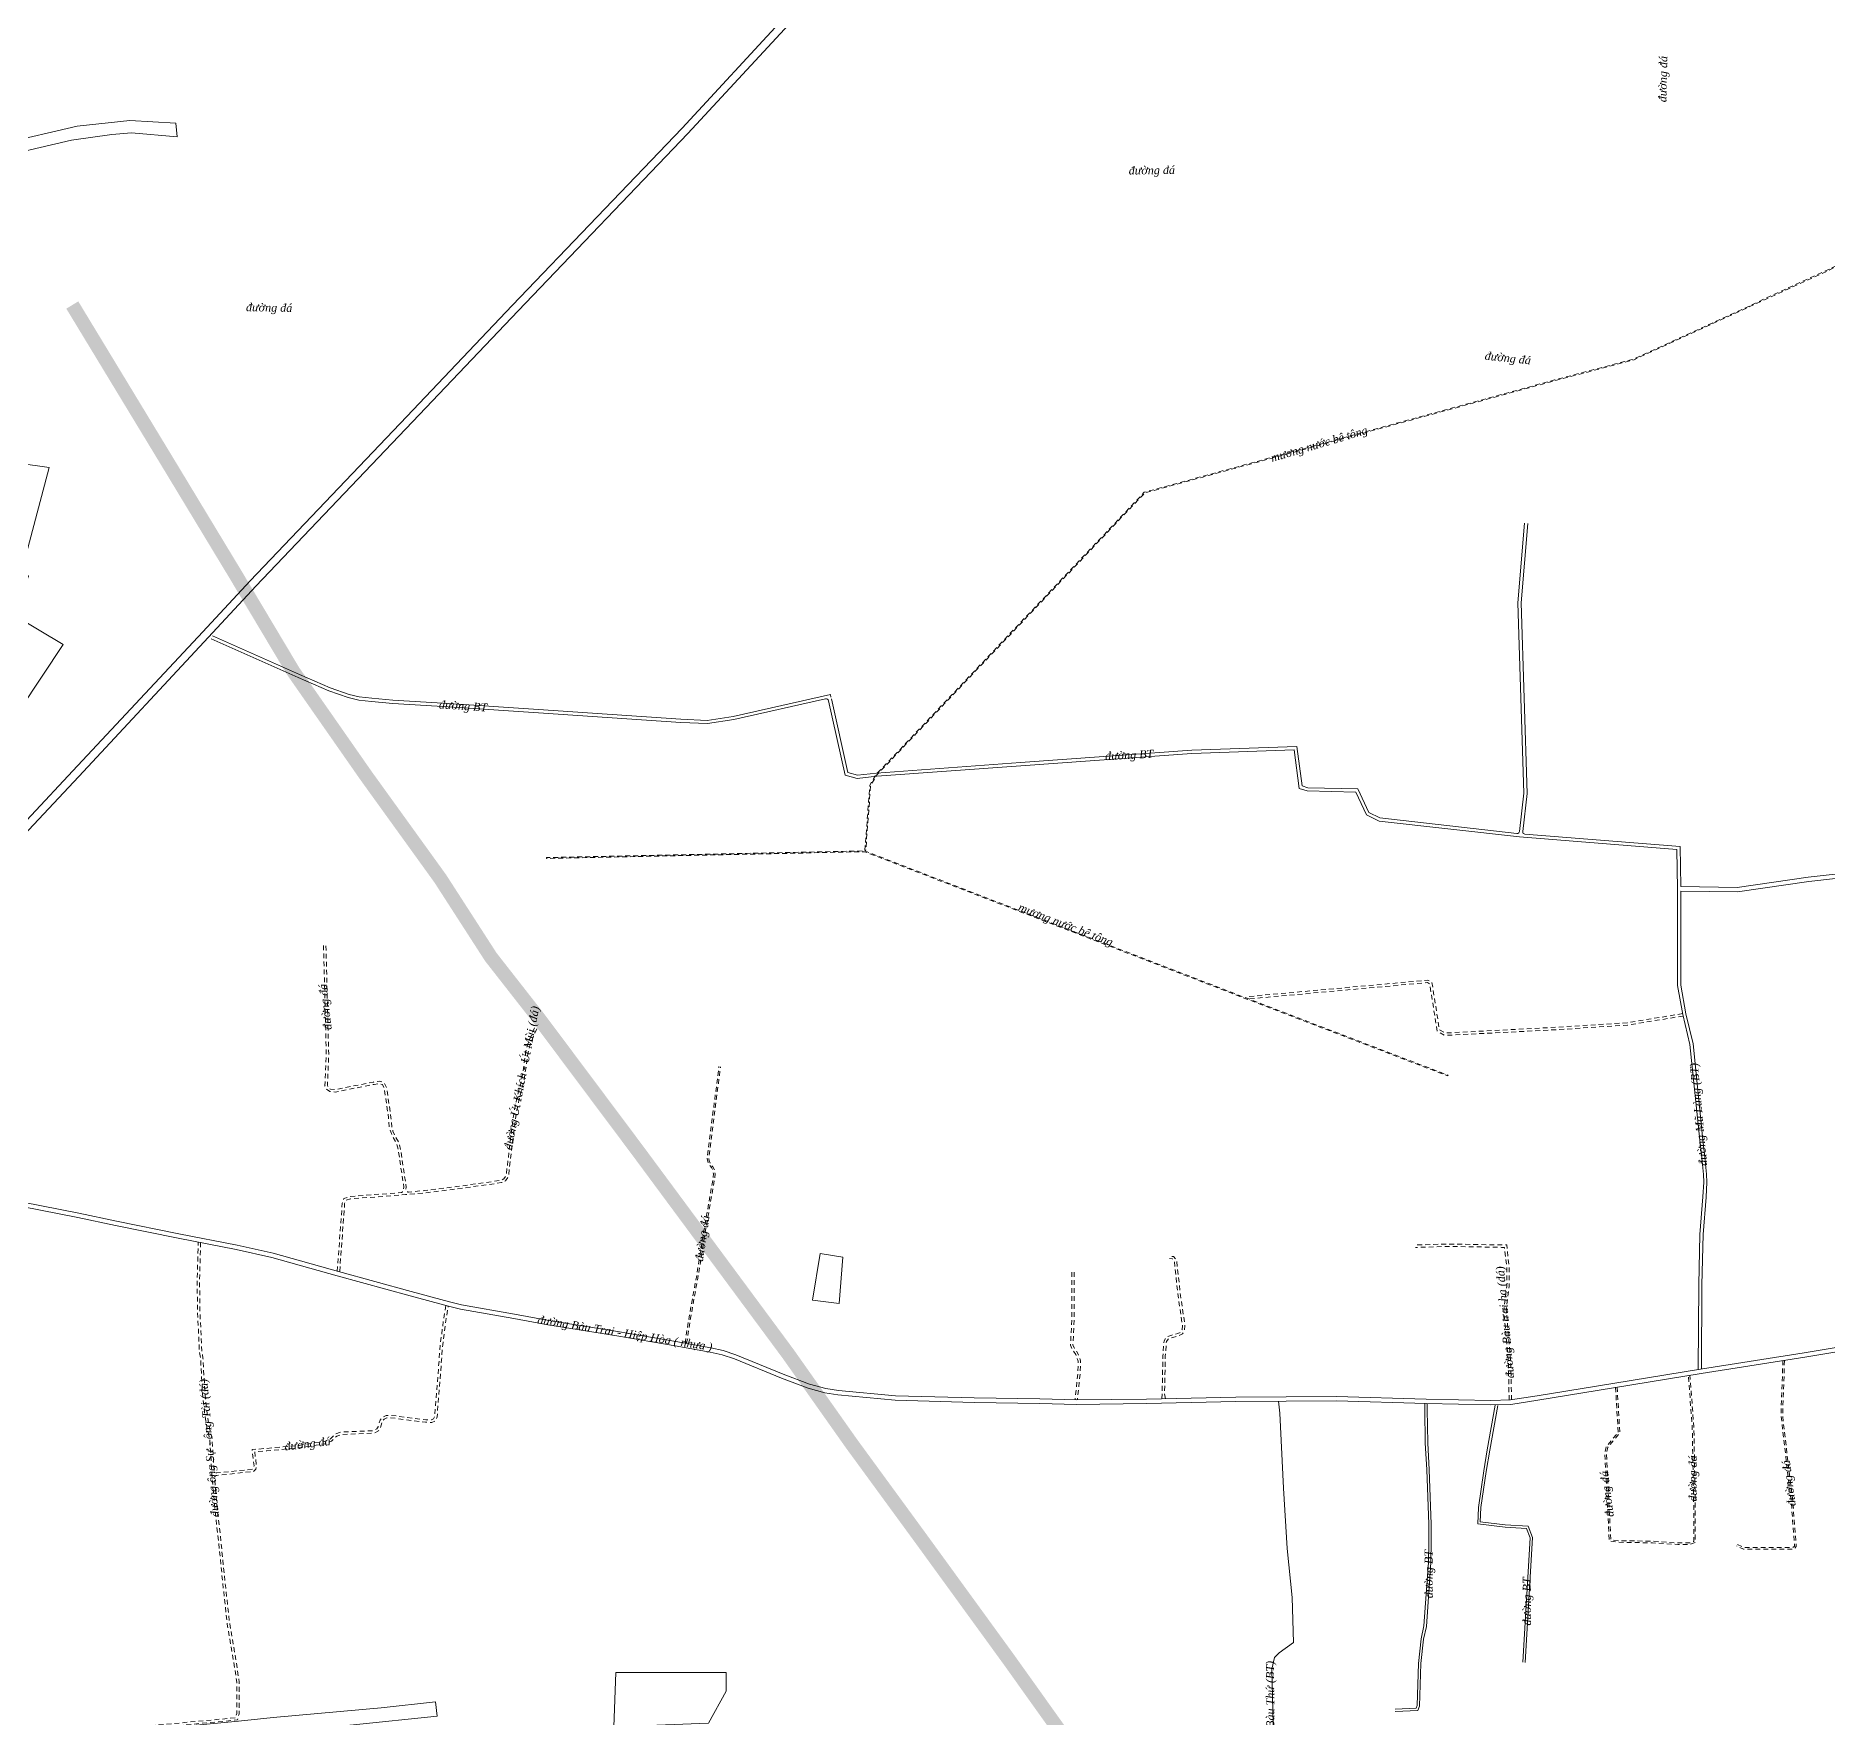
# Model space of a CAD drawing. Header units: metres. Extents: x 556238 to 587446, y 1177111 to 1219372.
# Drawn here: x 566429 to 568667, y 1204772 to 1206872 of the extents above; entities that cross this region are included whole.
import ezdxf

# ---------------------------------------------------------------- set-up
doc = ezdxf.new("R2010")
doc.units = ezdxf.units.M
doc.header["$MEASUREMENT"] = 0
doc.linetypes.add('Xr_Nen GT$0$MON', pattern=[10, 6, -4])
doc.layers.add('DUONG GIAO THONG', color=7, linetype='Continuous')
for name, color, linetype, lineweight in [('Xr_Nen GT$0$DUONG BT-NEN BT', 38, 'Continuous', 0), ('Xr_Nen GT$0$DUONG NHUA', 38, 'Continuous', 0), ('Xr_Nen GT$0$DUONG_DA', 38, 'Xr_Nen GT$0$MON', 0), ('Xr_Nen GT$1$SONG_HO', 250, 'Continuous', 0)]:
    doc.layers.add(name, color=color, linetype=linetype, lineweight=lineweight)
doc.styles.add('Xr_Nen GT$0$ROMANS', font='romans.shx')
doc.linetypes.add('Xr_Nen GT$0$TL_P', pattern='A,2,[130,ltypeshp.shx,S=1,R=0,X=0,Y=-1],2', length=4)
doc.linetypes.add('Xr_Nen GT$1$TL_T', pattern='A,2,[130,ltypeshp.shx,S=1,R=0,X=0,Y=1],2', length=4)

# ---------------------------------------------------------------- blocks, each defined once
blk = doc.blocks.new('GT CHINH')
at = {"layer": 'DUONG GIAO THONG', "color": 9, "ltscale": 5, "const_width": 17.5}
blk.add_lwpolyline([(3330.9, 4389.1), (3235.5, 4472.5), (3083.1, 4584.3), (3029.3, 4635.1), (2922.1, 4747.2), (2819.6, 4879.5), (2703.9, 5030.8), (2606.9, 5166.7), (2539, 5260.7), (2427.1, 5406.8), (2341.2, 5521.8), (2253.6, 5644.6), (2144.6, 5794.6), (2056.8, 5914.7), (1977.5, 6027), (1789.9, 6280.5), (1665.5, 6446.8), (1605.9, 6523), (1542.9, 6620.7), (1450.3, 6749.1), (1359.1, 6879.8), (1286.2, 7002), (1205, 7136.3), (1083, 7337.5)], dxfattribs=at)

msp = doc.modelspace()

# ---------------------------------------------------------------- linework, layer by layer
at = {"layer": 'Xr_Nen GT$0$DUONG BT-NEN BT', "flags": 128}
for points in [[(567422.99581, 1206043.99186), (567443.75365, 1205951.75778), (567455.43554, 1205948.5287), (567479.24677, 1205951.2208), (567659.40538, 1205964.37269), (567873.285, 1205979.79131), (568004.62474, 1205984.23116), (568011.08746, 1205935.20254), (568018.19766, 1205932.98944), (568080.74855, 1205931.41595), (568094.50294, 1205901.97762), (568108.45281, 1205895.15912), (568279.56565, 1205875.7477, 0.4142135624), (568282.88469, 1205878.39042), (568288.28443, 1205925.98947), (568280.82643, 1206163.8146), (568288.98723, 1206263.26616)], [(568292.9943, 1206263.18847), (568284.83157, 1206163.7134), (568292.29153, 1205925.82587), (568286.88431, 1205878.16091, 0.4242474257), (568289.62896, 1205874.83207), (568483.33293, 1205859.53195), (568484.26642, 1205809.32016)], [(566648.06376, 1206118.97016), (566756.75707, 1206070.57355), (566795.15396, 1206053.85781), (566819.31244, 1206045.69344), (566832.45492, 1206042.49188), (566848.48533, 1206040.73243), (566874.961, 1206038.30764), (566951.15355, 1206033.63106), (567056.90759, 1206026.61652), (567234.7615, 1206014.45389), (567268.0293, 1206013.04678), (567301.01807, 1206017.96952), (567415.83151, 1206043.93018, -0.414507801), (567419.41994, 1206041.66274), (567440.37756, 1205948.54099), (567455.11584, 1205944.46707), (567479.61723, 1205947.2372), (567659.69662, 1205960.38331), (567873.49645, 1205975.79618), (568001.13326, 1205980.11084), (568007.45608, 1205932.14355), (568017.54049, 1205929.00471), (568078.17271, 1205927.47948), (568091.47706, 1205899.00438), (568107.31625, 1205891.2624), (568282.68748, 1205871.3679), (568479.40107, 1205855.83005), (568480.317, 1205806.581), (568480.317, 1205685.81264), (568486.84221, 1205649.77479), (568495.70016, 1205612.08211), (568507.90209, 1205492.46181), (568510.55469, 1205470.71428), (568512.50475, 1205449.70902), (568512.89946, 1205439.95961), (568511.92494, 1205421.84079), (568508.09457, 1205374.811), (568506.73514, 1205311.8763), (568506.02904, 1205206.5274)]]:
    msp.add_lwpolyline(points, format="xyb", dxfattribs=at)
for points in [[(566649.6908, 1206122.6243), (566758.36893, 1206074.23445), (566796.59518, 1206057.59299), (566820.42823, 1206049.5386), (566833.14941, 1206046.43968), (566848.88597, 1206044.71248), (566875.26601, 1206042.29645), (566951.40845, 1206037.62294), (567057.17641, 1206030.60748), (567234.9825, 1206018.44811), (567267.81672, 1206017.05935), (567300.28079, 1206021.90379), (567421.87776, 1206049.39926), (567422.39819, 1206045.93837)], [(568484.317, 1205803.81887), (568484.317, 1205686.17185), (568490.75979, 1205650.58921), (568499.65326, 1205612.74538), (568511.87744, 1205492.90696), (568514.53224, 1205471.14139), (568516.49725, 1205449.97498), (568516.90381, 1205439.93304), (568515.91621, 1205421.57097), (568512.09106, 1205374.60527), (568510.73486, 1205311.8197), (568510.02896, 1205206.5006)], [(567977.41187, 1204659.34795), (567973.21912, 1204831.58733), (567976.5342, 1204846.3155), (567982.55406, 1204852.16514), (568000.31083, 1204865.00903), (567998.52099, 1204921.15894), (567992.58575, 1204982.42216), (567987.70391, 1205057.72436), (567983.45765, 1205151.51037), (567981.66047, 1205166.64393)], [(568127.32173, 1204781.64457), (568153.60754, 1204783.14117), (568154.96943, 1204786.15915), (568156.40507, 1204838.89376), (568159.88724, 1204869.60259), (568163.39863, 1204885.63671), (568169.11849, 1204964.99276), (568169.53224, 1204991.32161), (568169.32726, 1205012.71102), (568166.89467, 1205080.78071), (568165.09059, 1205114.47227), (568164.31671, 1205156.08571), (568164.47622, 1205163.72587)], [(568127.49227, 1204778.64943), (568155.59391, 1204780.24941), (568157.95191, 1204785.47478), (568159.40046, 1204838.68355), (568162.85076, 1204869.11141), (568166.37535, 1204885.20576), (568172.11679, 1204964.86125), (568172.53247, 1204991.31241), (568172.32674, 1205012.77898), (568169.89181, 1205080.91449), (568168.0891, 1205114.5804), (568167.31729, 1205156.08229), (568167.47557, 1205163.66325)], [(568286.96568, 1204840.38881), (568295.94044, 1204995.75818), (568291.53475, 1205007.35164), (568264.77073, 1205008.90302), (568230.61216, 1205013.35257), (568231.50339, 1205033.77051), (568238.02098, 1205079.29615), (568242.57154, 1205105.71676), (568252.55602, 1205161.52234)], [(568289.96068, 1204840.21581), (568298.9724, 1204996.22489), (568293.64867, 1205010.23414), (568265.05165, 1205011.89177), (568233.72935, 1205015.97187), (568234.49408, 1205033.49184), (568240.98467, 1205078.82888), (568245.52636, 1205105.19797), (568255.50913, 1205160.99399)]]:
    msp.add_lwpolyline(points, dxfattribs=at)
at = {"layer": 'Xr_Nen GT$0$DUONG NHUA', "flags": 128}
for points in [[(568484.26642, 1205809.32016), (568554.62271, 1205808.31081), (568643.597, 1205821.371), (568714.19859, 1205829.00831), (568830.53724, 1205837.829), (568965.82646, 1205842.43496), (569022.262, 1205843.097), (569101.7266, 1205827.78276), (569120.90839, 1205826.57912), (569136.479, 1205827.765)], [(568484.317, 1205803.81887), (568554.98496, 1205802.80505), (568644.29239, 1205815.91414), (568714.70238, 1205823.53072), (568830.83884, 1205832.33608), (568965.95231, 1205836.93606), (569021.76884, 1205837.59084), (569101.03115, 1205822.31558), (569120.94519, 1205821.066), (569135.51875, 1205822.17594)], [(568783.9946, 1205245.80923), (568639.39445, 1205221.64334), (568509.75645, 1205201.2203), (568379.84972, 1205180.04175), (568305.67967, 1205167.58476), (568271.80912, 1205162.49312), (568247.01089, 1205162.0027), (568166.0736, 1205163.69252), (568054.00013, 1205166.86574), (567928.21653, 1205166.09123), (567816.66871, 1205163.58086), (567729.07215, 1205162.54259), (567683.50349, 1205163.76306), (567601.29663, 1205165.05247), (567502.77084, 1205167.62566), (567431.22558, 1205174.41518), (567414.87409, 1205177.10365), (567393.99024, 1205182.60104), (567360.5431, 1205195.34092), (567301.88321, 1205219.22541), (567286.41517, 1205224.47134), (567271.49342, 1205227.80366), (567227.71398, 1205235.62351), (567154.78994, 1205248.03508), (567068.87652, 1205261.74637), (567026.13992, 1205269.7754), (566959.5622, 1205281.52753), (566944.64847, 1205285.24009), (566896.56521, 1205298.07622), (566805.67653, 1205323.22181), (566724.03321, 1205346.2145), (566679.37195, 1205355.95335), (566606.68352, 1205370.07709), (566528.71568, 1205386.12224), (566481.49441, 1205396.14002), (566364.58548, 1205419.08735)], [(568783.088, 1205251.234), (568638.51318, 1205227.07234), (568508.886, 1205206.651), (568378.95174, 1205185.46797), (568304.81531, 1205173.01662), (568271.344, 1205167.985), (568247.01392, 1205167.50383), (568166.20883, 1205169.1909), (568054.06105, 1205172.36622), (567928.13772, 1205171.59085), (567816.57424, 1205169.08013), (567729.1132, 1205168.04346), (567683.62024, 1205169.2619), (567601.41156, 1205170.55134), (567503.10283, 1205173.11887), (567431.93237, 1205179.87281), (567416.02286, 1205182.48862), (567395.67392, 1205187.8452), (567362.55927, 1205200.45844), (567303.80521, 1205224.38127), (567287.90205, 1205229.77477), (567272.57684, 1205233.19719), (567228.65896, 1205241.04177), (567155.68478, 1205253.46187), (567069.81786, 1205267.16574), (567027.12574, 1205275.18641), (566960.7059, 1205286.91067), (566946.02215, 1205290.56598), (566898.00781, 1205303.38372), (566807.15528, 1205328.51931), (566725.36577, 1205351.55317), (566680.48252, 1205361.34043), (566607.76239, 1205375.47032), (566529.8407, 1205391.50598), (566482.59484, 1205401.52897), (566365.66468, 1205424.48047)]]:
    msp.add_lwpolyline(points, dxfattribs=at)
at = {"layer": 'Xr_Nen GT$0$DUONG_DA', "flags": 128}
for points in [[(568838.80743, 1206657.43796), (568425.86904, 1206467.5413), (568326.81186, 1206441.37915), (567814.49791, 1206301.11998), (567479.83315, 1205948.9253), (567472.03251, 1205935.79749), (567465.82772, 1205853.53547), (567933.75728, 1205673.11275), (568193.56947, 1205573.70343), (568193.21212, 1205572.76946), (567933.39872, 1205672.17925), (567464.47104, 1205852.98681), (567067.1376, 1205844.56511), (567067.1164, 1205845.56489), (567464.85956, 1205853.99527), (567471.05299, 1205936.10663), (567479.03085, 1205949.5327), (567813.965, 1206302.01088), (568326.55214, 1206442.34485), (568425.52993, 1206468.48603), (568838.38962, 1206658.34649)], [(568486.68288, 1205650.65477), (568417.39735, 1205639.34936), (568331.07176, 1205633.74656), (568190.13923, 1205626.47449), (568182.71011, 1205630.59885), (568173.32521, 1205689.57887), (568168.31265, 1205692.52583), (567941.36482, 1205671.80153)], [(568487.31955, 1205647.71898), (568417.73686, 1205636.36508), (568331.24622, 1205630.75157), (568189.43498, 1205623.43416), (568179.97691, 1205628.68491), (568170.58486, 1205687.70991), (568167.62426, 1205689.45049), (567941.63763, 1205668.81396)], [(567054.78331, 1205631.8449), (567048.63679, 1205616.7793), (567046.55127, 1205611.7346), (567044.19263, 1205602.50612), (567038.65994, 1205565.1913), (567032.53787, 1205542.69843), (567028.78688, 1205522.34828), (567019.44406, 1205447.13279), (567015.80413, 1205441.88196), (567010.99761, 1205439.51786), (566955.11595, 1205431.69124), (566914.8785, 1205426.61782), (566891.07587, 1205424.51801), (566822.16264, 1205419.26965), (566816.06371, 1205417.47231), (566814.85704, 1205413.31411), (566808.62947, 1205328.11145)], [(567240.11831, 1205238.97265), (567244.71033, 1205268.3918), (567255.12212, 1205326.03752), (567263.39805, 1205377.76607), (567275.40711, 1205446.22883), (567275.68735, 1205450.50477), (567275.02186, 1205454.84615), (567273.08715, 1205458.38531), (567269.63207, 1205462.92948), (567268.42626, 1205466.06649), (567267.86897, 1205469.70484), (567268.26457, 1205474.05665), (567282.54304, 1205584.53546)], [(567242.09439, 1205238.6642), (567246.68272, 1205268.05979), (567257.09384, 1205325.70176), (567265.37057, 1205377.4353), (567277.39574, 1205445.98996), (567277.69735, 1205450.59192), (567276.94547, 1205455.49686), (567274.77006, 1205459.47633), (567271.39665, 1205463.9131), (567270.37052, 1205466.58262), (567269.88283, 1205469.76661), (567270.25293, 1205473.83787), (567284.52655, 1205584.27911)], [(566144.19143, 1205501.26834), (566137.50312, 1205462.23675), (566136.19205, 1205445.23997), (566135.06523, 1205428.82008), (566130.16868, 1205383.87675), (566112.00419, 1205304.21233), (566103.0598, 1205305.79792), (566093.01129, 1205310.23376), (566071.2469, 1205325.2341), (566067.16402, 1205327.27411), (566063.02724, 1205327.73774), (566060.14079, 1205327.16845), (566057.68343, 1205326.0322), (566053.02888, 1205320.85498), (566050.08173, 1205315.44894), (566049.48149, 1205311.30702), (566049.48149, 1205307.57201), (566050.81083, 1205301.02893), (566056.91088, 1205279.32524), (566076.9018, 1205215.69256), (566113.98318, 1205084.01484), (566135.74033, 1205005.12393), (566219.70284, 1204730.23075), (566221.23624, 1204727.54908), (566223.89153, 1204727.13863), (566267.31324, 1204733.78844), (566326.10256, 1204739.72398), (566428.40296, 1204747.54593), (566527.53722, 1204756.8482), (566678.67515, 1204770.99084), (566680.01359, 1204776.42705), (566680.01359, 1204815.34749), (566677.92957, 1204830.74801), (566674.56117, 1204850.96042), (566668.23757, 1204888.06474), (566663.24718, 1204932.98686), (566656.15718, 1205001.68071), (566652.95367, 1205029.24562), (566648.88795, 1205074.77389), (566647.59989, 1205100.18704), (566646.15729, 1205119.98886), (566642.53972, 1205134.58523), (566639.61635, 1205153.49676), (566637.28815, 1205175.938), (566634.8214, 1205220.06239), (566633.36801, 1205228.96609), (566631.11199, 1205277.30293), (566630.5301, 1205318.04151), (566631.91388, 1205364.92165)], [(568272.84367, 1205168.01628), (568271.89268, 1205213.61609), (568268.8105, 1205249.96447), (568266.30776, 1205279.82852), (568267.80175, 1205294.0127), (568269.77474, 1205309.67093), (568269.77474, 1205333.37664), (568266.78605, 1205361.7), (568260.32851, 1205361.7), (568193.2484, 1205362.89465), (568152.83352, 1205361.59454)], [(568269.84433, 1205167.95372), (568268.89532, 1205213.45791), (568265.82123, 1205249.71099), (568263.29455, 1205279.86066), (568264.82146, 1205294.35738), (568266.77474, 1205309.85919), (568266.77474, 1205333.2188), (568264.08595, 1205358.7), (568260.3018, 1205358.7), (568193.26994, 1205359.89379), (568152.92997, 1205358.5961)], [(567835.68842, 1205169.51029), (567836.32887, 1205175.83174), (567837.16431, 1205222.79867), (567838.64728, 1205241.95413), (567841.74013, 1205246.51002), (567848.54658, 1205249.05518), (567855.844, 1205250.87441), (567859.46605, 1205252.97538), (567861.24077, 1205256.04925), (567861.78258, 1205260.43761), (567856.26792, 1205298.0651), (567851.39947, 1205341.68584), (567849.05526, 1205344.24715), (567845.26067, 1205344.79316)], [(567840.48006, 1205169.61813), (567839.33129, 1205175.94095), (567840.16225, 1205222.65608), (567841.57684, 1205240.92827), (567843.68565, 1205244.03464), (567849.43766, 1205246.1855), (567856.98183, 1205248.06625), (567861.66381, 1205250.78204), (567864.14351, 1205255.07692), (567864.8096, 1205260.47194), (567859.24369, 1205298.44911), (567854.27253, 1205342.99016), (567850.54416, 1205347.0638), (567845.68794, 1205347.76257)], [(567723.373, 1205327.88), (567723.373, 1205268.02458), (567721.77943, 1205236.29893), (567723.6803, 1205231.78606), (567728.32344, 1205224.74676), (567730.03078, 1205220.12949), (567731.42536, 1205216.33623), (567730.86842, 1205200.86841), (567727.45811, 1205168.08779)], [(567726.373, 1205327.88), (567726.373, 1205267.94928), (567724.81001, 1205236.83237), (567726.33735, 1205233.20629), (567731.01762, 1205226.1107), (567732.84555, 1205221.16732), (567734.44464, 1205216.81777), (567733.86282, 1205200.65898), (567730.47137, 1205168.05956)], [(568613.72121, 1205217.41732), (568613.03282, 1205188.72464), (568611.66502, 1205159.91533), (568611.66502, 1205147.44251), (568620.78527, 1205068.42097), (568624.23883, 1205041.00876), (568628.52751, 1204984.79534), (568625.28595, 1204981.5431), (568562.76624, 1204981.5431), (568554.13482, 1204985.60222)], [(568611.72178, 1205217.46529), (568611.03396, 1205188.79605), (568609.66502, 1205159.96278), (568609.66502, 1205147.32748), (568618.79965, 1205068.18131), (568622.24837, 1205040.80756), (568626.46354, 1204985.55766), (568624.45559, 1204983.5431), (568563.21304, 1204983.5431), (568554.98595, 1204987.41208)], [(568402.763, 1205183.88066), (568406.11537, 1205127.50159), (568391.19511, 1205109.82214), (568389.34984, 1205101.15592), (568394.93645, 1204991.68139), (568406.1194, 1204990.20415), (568448.83203, 1204989.553), (568480.78269, 1204987.41833), (568496.01667, 1204987.41833), (568502.3989, 1204989.97819), (568502.3989, 1205035.94142), (568500.60104, 1205134.65621), (568495.70587, 1205198.84313)], [(568404.75948, 1205183.99938), (568408.15929, 1205126.82248), (568393.04686, 1205108.91533), (568391.3606, 1205100.99592), (568396.849, 1204993.44612), (568406.2661, 1204992.20215), (568448.91399, 1204991.55198), (568480.84943, 1204989.41833), (568495.63053, 1204989.41833), (568500.3989, 1204991.33089), (568500.3989, 1205035.92321), (568498.60243, 1205134.56187), (568493.71166, 1205198.69105)]]:
    msp.add_lwpolyline(points, dxfattribs=at)
for points in [[(566805.68161, 1205328.93433), (566811.88801, 1205413.84732), (566813.64029, 1205419.88569), (566821.6187, 1205422.23691), (566885.30736, 1205427.08738, 0.3466935246), (566888.04128, 1205429.60112), (566888.75546, 1205434.02994), (566881.98739, 1205479.74188), (566879.98151, 1205487.9626), (566874.68309, 1205497.2183), (566872.403, 1205502.86148), (566870.69498, 1205508.83655), (566869.67599, 1205520.55416), (566864.40638, 1205557.44702), (566861.97551, 1205561.94367), (566858.59905, 1205563.32174), (566851.55738, 1205562.30864), (566803.19416, 1205552.75417), (566796.19189, 1205553.57278), (566792.17027, 1205556.19183), (566790.28533, 1205560.67588), (566791.9146, 1205600.13566), (566788.40154, 1205739.14654)], [(567052.00559, 1205632.97817), (567045.8617, 1205617.91901), (567043.69746, 1205612.68387), (567041.24776, 1205603.09913), (567035.7185, 1205565.8074), (567029.61028, 1205543.36543), (567025.82061, 1205522.80547), (567016.55794, 1205448.23521), (567013.78187, 1205444.23055), (567010.10516, 1205442.42215), (566954.72024, 1205434.6651), (566914.55893, 1205429.60128), (566894.58013, 1205427.8388, -0.4888232955), (566891.35476, 1205431.30479), (566891.79106, 1205434.01038), (566884.93474, 1205480.31837), (566882.79558, 1205489.08533), (566877.38813, 1205498.53149), (566875.2439, 1205503.8384), (566873.65871, 1205509.38378), (566872.65754, 1205520.89648), (566867.30042, 1205558.40202), (566864.10372, 1205564.3153), (566858.97832, 1205566.4072), (566851.05272, 1205565.26692), (566803.07474, 1205555.78856), (566797.23928, 1205556.47076), (566794.57903, 1205558.20323), (566793.3104, 1205561.22116), (566794.91616, 1205600.11164), (566791.40058, 1205739.22233)], [(566141.40083, 1205502.74553), (566134.52271, 1205462.60625), (566133.19995, 1205445.45803), (566132.07637, 1205429.08534), (566127.20513, 1205384.37433), (566109.71445, 1205307.66501), (566103.94003, 1205308.68865), (566094.4812, 1205312.86419), (566072.77606, 1205327.82368), (566068.02798, 1205330.19606), (566062.90112, 1205330.77066), (566059.2078, 1205330.04223), (566055.86471, 1205328.49643), (566050.56304, 1205322.59942), (566047.18997, 1205316.41211), (566046.48149, 1205311.52327), (566046.48149, 1205307.27035), (566047.89287, 1205300.32346), (566054.03512, 1205278.4696), (566074.02628, 1205214.8362), (566111.09331, 1205083.20944), (566132.8592, 1205004.28681), (566216.93181, 1204729.03317), (566219.34945, 1204724.80511), (566223.8894, 1204724.10332), (566267.69123, 1204730.81136), (566326.36764, 1204736.73549), (566428.65747, 1204744.55664), (566527.81749, 1204753.86132), (566681.07826, 1204768.20261), (566683.01359, 1204776.06317), (566683.01359, 1204815.54956), (566680.89631, 1204831.19584), (566677.51945, 1204851.459), (566671.20959, 1204888.48272), (566666.23013, 1204933.30648), (566659.13935, 1205002.00789), (566655.93823, 1205029.55226), (566652.27723, 1205070.54841, -0.40953385), (566654.95071, 1205073.7987), (566700.96881, 1205078.65164), (566703.71684, 1205081.67726), (566704.64491, 1205085.48868), (566702.5588, 1205103.34623), (566717.7393, 1205104.49282), (566758.28891, 1205108.35), (566789.91168, 1205113.21618), (566798.3765, 1205116.42395), (566805.04519, 1205122.91247), (566810.85506, 1205124.95475), (566851.51338, 1205126.68278), (566857.04939, 1205129.53193), (566859.3885, 1205133.32576), (566861.74981, 1205141.18271), (566864.13522, 1205144.11987), (566867.55032, 1205145.61136), (566871.65942, 1205145.96657), (566915.8792, 1205140.12436), (566923.93877, 1205140.05478), (566927.94744, 1205142.03567), (566930.36148, 1205146.81828), (566935.93693, 1205218.30192), (566937.40376, 1205237.10837), (566941.22786, 1205267.04784), (566944.26977, 1205285.38046)], [(566634.91258, 1205364.83313), (566633.53073, 1205318.01867), (566634.11099, 1205277.39432), (566636.35668, 1205229.27871), (566637.80784, 1205220.38868), (566640.27949, 1205176.17665), (566642.59259, 1205153.88094), (566645.48396, 1205135.17641), (566649.13076, 1205120.46211), (566650.59437, 1205100.37198), (566651.64479, 1205079.64745, 0.4302463017), (566654.95557, 1205076.81585), (566699.51692, 1205081.51516), (566700.98267, 1205083.12898), (566701.60271, 1205085.67533), (566699.21644, 1205106.10233), (566717.48426, 1205107.4821), (566757.91842, 1205111.3283), (566789.1436, 1205116.1333), (566796.7309, 1205119.00852), (566803.42681, 1205125.52353), (566810.28149, 1205127.93309), (566850.72701, 1205129.65206), (566854.93403, 1205131.81724), (566856.62858, 1205134.56565), (566859.04736, 1205142.61386), (566862.26623, 1205146.57724), (566866.80111, 1205148.55778), (566871.72751, 1205148.98365), (566916.08941, 1205143.12266), (566923.25024, 1205143.06083), (566925.72055, 1205144.28154), (566927.41659, 1205147.64168), (566932.94601, 1205218.5352), (566934.41858, 1205237.41524), (566938.25914, 1205267.48358), (566941.31023, 1205285.87154)]]:
    msp.add_lwpolyline(points, format="xyb", dxfattribs=at)
at = {"layer": 'Xr_Nen GT$1$SONG_HO', "linetype": 'Xr_Nen GT$1$TL_T', "flags": 128}
for points in [[(568097.40935, 1207556.55347), (567983.13661, 1207460.88656), (567819.64304, 1207319.14163), (567664.20152, 1207184.50473), (567525.65761, 1207058.29349), (567442.74699, 1206973.40215), (567362.71463, 1206893.41774), (567236.38622, 1206756.93345), (567024.36629, 1206535.49566), (566892.36519, 1206396.73594), (566696.70333, 1206191.52395), (566637.60318, 1206127.75732), (566475.43521, 1205953.87497), (566318.55491, 1205786.81439), (566173.85626, 1205632.12266), (566095.25904, 1205550.96277), (566092.82957, 1205546.57542), (566091.655, 1205538.741), (566096.46354, 1205535.59359), (566102.44261, 1205544.00602), (566181.1001, 1205625.22815), (566325.85127, 1205779.97603), (566482.73663, 1205947.042), (566644.92693, 1206120.94828), (566703.9896, 1206184.67447), (566899.60658, 1206389.83941), (567031.60046, 1206528.59153), (567243.66766, 1206750.07869), (567369.92125, 1206886.48215), (567449.85874, 1206966.37174), (567532.60773, 1207051.09759), (567670.84331, 1207177.02795), (567826.19368, 1207311.58589), (567989.62203, 1207453.27429), (568103.82859, 1207548.88578)], [(566387.64942, 1206737.78521), (566480.53733, 1206759.47503), (566546.61134, 1206766.65884), (566603.81558, 1206763.1664), (566605.47102, 1206746.07192), (566548.63462, 1206751.21863), (566523.98709, 1206749.19672), (566473.58836, 1206742.02803), (566395.41531, 1206723.64684)]]:
    msp.add_lwpolyline(points, dxfattribs=at)
at = {"layer": 'Xr_Nen GT$1$SONG_HO', "linetype": 'Xr_Nen GT$0$TL_P', "flags": 128}
for points in [[(566247.89049, 1206360.6849), (566445.5753, 1206333.14533), (566411.40308, 1206203.89287), (566419.81742, 1206197.38453), (566401.18378, 1206149.10721), (566463.0144, 1206112.05478), (566409.71026, 1206031.54536), (566135.18964, 1206186.39295)], [(567399.5706, 1205292.69983), (567409.17186, 1205351.18021), (567437.32307, 1205346.55836), (567432.78578, 1205288.42748)], [(567153.68781, 1204827.69185), (567291.70885, 1204827.33327), (567291.64921, 1204804.37685), (567269.63286, 1204764.03892), (567150.99551, 1204759.55633)]]:
    msp.add_lwpolyline(points, close=True, dxfattribs=at)
msp.add_lwpolyline([(565036.6523, 1205593.41437), (565033.42129, 1205580.83352), (565024.75301, 1205553.97879), (565020.35946, 1205533.11637), (565016.81867, 1205516.74505), (565015.01994, 1205501.15426), (565011.63668, 1205483.64148), (565011.531, 1205470.52966), (565015.07179, 1205465.72388), (565018.34023, 1205459.39361), (565022.83049, 1205451.07174), (565024.76763, 1205432.60427), (565029.6256, 1205415.5184), (565034.05437, 1205405.38862), (565039.79568, 1205403.6675), (565071.9481, 1205411.49359), (565095.68298, 1205421.58726), (565114.68889, 1205430.16058), (565139.16849, 1205441.36672), (565155.96308, 1205444.59486), (565173.48337, 1205443.84582), (565185.03229, 1205442.7485), (565195.95984, 1205441.71022), (565205.64651, 1205439.93516), (565216.92575, 1205437.86828), (565232.964, 1205435.81759), (565246.43555, 1205434.71448), (565262.12179, 1205431.10692), (565279.16444, 1205425.39251), (565292.03809, 1205421.68556), (565305.72099, 1205421.30574), (565329.91572, 1205418.97821), (565353.91315, 1205418.00614), (565362.8689, 1205418.00614), (565361.61835, 1205430.44689), (565358.21232, 1205447.38236), (565356.96176, 1205465.52697), (565356.96176, 1205506.35415), (565356.96176, 1205539.68763), (565358.79838, 1205546.12713), (565367.90616, 1205544.87171), (565366.41634, 1205522.0637), (565371.32266, 1205513.65444), (565373.252, 1205499.25427), (565374.53761, 1205452.67954), (565377.99565, 1205412.88077), (565389.41159, 1205408.42506), (565465.19462, 1205393.09902), (565518.93628, 1205388.09944), (565607.52622, 1205372.8915), (565680.49238, 1205360.36564), (565729.44896, 1205353.95894), (565779.99619, 1205341.72787), (565821.7108, 1205339.90729), (565863.23338, 1205342.66337), (565909.60276, 1205350.94371), (566001.78272, 1205361.51289), (566010.62913, 1205363.03025), (566015.58032, 1205373.05808), (566042.25614, 1205446.96765), (566063.33971, 1205500.57755), (566074.8326, 1205532.55546, -0.4555361474), (566079.05183, 1205534.19619), (566089.16649, 1205528.87857, -0.3854213646), (566090.55116, 1205525.09726), (566077.42179, 1205492.6715), (566058.01299, 1205440.26424), (566033.08948, 1205365.60361), (566036.00721, 1205350.73255), (566041.82195, 1205329.78966), (566045.13682, 1205306.35496), (566046.43389, 1205299.97073), (566052.59725, 1205278.04178), (566072.58851, 1205214.40802), (566109.64837, 1205082.80674), (566131.41863, 1205003.86825), (566215.54629, 1204728.43438), (566218.40606, 1204723.43312), (566223.88834, 1204722.58567), (566267.88023, 1204729.32281), (566326.50018, 1204735.24124), (566428.78473, 1204743.06199), (566527.95763, 1204752.36788), (566682.27981, 1204766.80849), (566725.41912, 1204771.35015), (566860.35474, 1204783.58058), (566928.36764, 1204791.02429), (566930.34724, 1204772.93683), (566825.73884, 1204762.2101), (566674.11197, 1204748.46416, 0.5673369014), (566671.87977, 1204743.82273), (566725.88924, 1204662.07283), (566772.23627, 1204582.10104), (566884.72116, 1204413.59797), (567029.81923, 1204189.09589), (567214.96242, 1203916.78917), (567487.68711, 1203516.24013, 0.3457909337), (567491.21994, 1203515.11944), (567498.64209, 1203517.90181), (567548.8246, 1203562.89166), (567568.92485, 1203566.51806), (567604.64834, 1203522.12701), (567695.70223, 1203432.43353), (567793.76858, 1203335.83236), (567847.69232, 1203282.71427, -0.4006100835), (567847.82014, 1203278.57375), (567839.26502, 1203269.0372), (567807.78837, 1203246.1007), (567738.01252, 1203181.6126), (567651.15505, 1203100.87642), (567552.94553, 1203009.58822), (567328.65147, 1202805.88752, 0.165424606), (567327.71564, 1202804.19705), (567326.8842, 1202799.56798), (567540.65227, 1202420.17796), (567547.1594, 1202421.31602), (567773.52659, 1202658.34957), (567988.84189, 1202888.88193), (568125.10863, 1203033.54722), (568410.31165, 1203335.28562), (568524.08323, 1203465.50009), (568538.06406, 1203487.58812), (568541.65963, 1203504.48722), (568552.1144, 1203613.77461), (568567.08099, 1203940.92197), (568572.42222, 1203966.81062), (568603.45915, 1204086.74414), (568638.01026, 1204222.94578), (568664.94319, 1204407.72727), (568675.10808, 1204511.6507), (568681.72769, 1204538.11021), (568692.12942, 1204555.52539), (568763.74268, 1204607.45562), (568827.63626, 1204662.55384), (568848.78812, 1204674.95633), (568872.75827, 1204687.14494), (568928.70264, 1204711.14882), (568962.16649, 1204721.70907), (568991.97258, 1204723.46912), (569109.40008, 1204719.96743), (569166.05863, 1204714.40024), (569237.31983, 1204701.19543), (569254.89441, 1204701.19543), (569292.09099, 1204705.20214), (569373.58658, 1204720.36819), (569441.9353, 1204759.60641)], format="xyb", dxfattribs=at)

# ---------------------------------------------------------------- texts
at = {"layer": 'Xr_Nen GT$0$DUONG BT-NEN BT', "char_height": 10, "attachment_point": 1, "style": 'Xr_Nen GT$0$ROMANS'}
for s, insert, rotation in [('{\\fTimes New Roman|b0|i1|c0|p18;đường BT}', (566933.0621, 1206041.96821), 356.35536603), ('{\\fTimes New Roman|b0|i1|c0|p18;đường BT}', (567764.67716, 1205977.30238), 2.98519855), ('{\\fTimes New Roman|b0|i1|c0|p18;đường Mã Làng (BT) }', (568507.33756, 1205459.85446), 95.26937144), ('{\\fTimes New Roman|b0|i1|c0|p18;đường BT}', (568164.41933, 1204920.28642), 90.25775569), ('{\\fTimes New Roman|b0|i1|c0|p18;đường BT}', (568287.12243, 1204886.13664), 90.25775569), ('{\\fTimes New Roman|b0|i1|c0|p18;đường Bàu Thứ (BT)}', (567966.64599, 1204715.52552), 90.25775569)]:
    msp.add_mtext_dynamic_manual_height_columns(s, width=183.3391287, gutter_width=100, heights=[0], dxfattribs=dict(at, insert=insert, rotation=rotation))
at = {"layer": 'Xr_Nen GT$0$DUONG NHUA', "insert": (567056.80351, 1205273.60742), "char_height": 10, "attachment_point": 1, "rotation": 351.0522279, "style": 'Xr_Nen GT$0$ROMANS'}
msp.add_mtext_dynamic_manual_height_columns('{\\fTimes New Roman|b0|i1|c0|p18;đường Bàu Trai - Hiệp Hòa ( nhựa )}', width=216.0130904, gutter_width=100, heights=[0], dxfattribs=at)
at = {"layer": 'Xr_Nen GT$0$DUONG_DA', "char_height": 10, "attachment_point": 1, "style": 'Xr_Nen GT$0$ROMANS'}
for s, insert, rotation in [('{\\fTimes New Roman|b0|i1|c0|p18;đường đá }', (568456.3201, 1206789.45643), 88.8538952), ('{\\fTimes New Roman|b0|i1|c0|p18;đường đá }', (567794.4303, 1206708.99941), 0.77092104), ('{\\fTimes New Roman|b0|i1|c0|p18;đường đá }', (566691.70932, 1206538.29442), 359.10361652), ('{\\fTimes New Roman|b0|i1|c0|p18;đường đá }', (568240.02622, 1206477.79135), 353.92250113), ('{\\fTimes New Roman|b0|i1|c0|p18;mương nước bê tông }', (567970.83407, 1206349.38055), 16.51537637), ('{\\fTimes New Roman|b0|i1|c0|p18;mương nước bê tông }', (567659.11603, 1205789.09254), 338.98944236), ('{\\fTimes New Roman|b0|i1|c0|p18;đường đá }', (566788.88013, 1205629.80559), 96.584474), ('{\\fTimes New Roman|b0|i1|c0|p18;đường Út Khích - Út Mùi (đá) }', (567013.81308, 1205481.77584), 79.08791175), ('{\\fTimes New Roman|b0|i1|c0|p18;đường đá }', (567252.53547, 1205341.92418), 81.58404051), ('{\\fTimes New Roman|b0|i1|c0|p18;đường Bàu trai hạ (đá) }', (568266.16261, 1205194.59967), 95.26937144), ('{\\fTimes New Roman|b0|i1|c0|p18;đường ông Sự - ông Tài (đá) }', (566647.80665, 1205021.26959), 94.84525152), ('{\\fTimes New Roman|b0|i1|c0|p18;đường đá }', (566739.05094, 1205114.67003), 7.00561179), ('{\\fTimes New Roman|b0|i1|c0|p18;đường đá }', (568494.19589, 1205041.101), 90.01463351), ('{\\fTimes New Roman|b0|i1|c0|p18;đường đá }', (568618.02187, 1205034.57546), 97.32802847), ('{\\fTimes New Roman|b0|i1|c0|p18;đường đá }', (568390.7274, 1205021.20242), 97.32802847)]:
    msp.add_mtext_dynamic_manual_height_columns(s, width=183.3391287, gutter_width=100, heights=[0], dxfattribs=dict(at, insert=insert, rotation=rotation))

# ---------------------------------------------------------------- next in the draw order: block references
at = {"layer": 'DUONG GIAO THONG'}
msp.add_blockref('GT CHINH', (565391.56753, 1199198.47471), dxfattribs=at)

doc.saveas('drawing.dxf')
